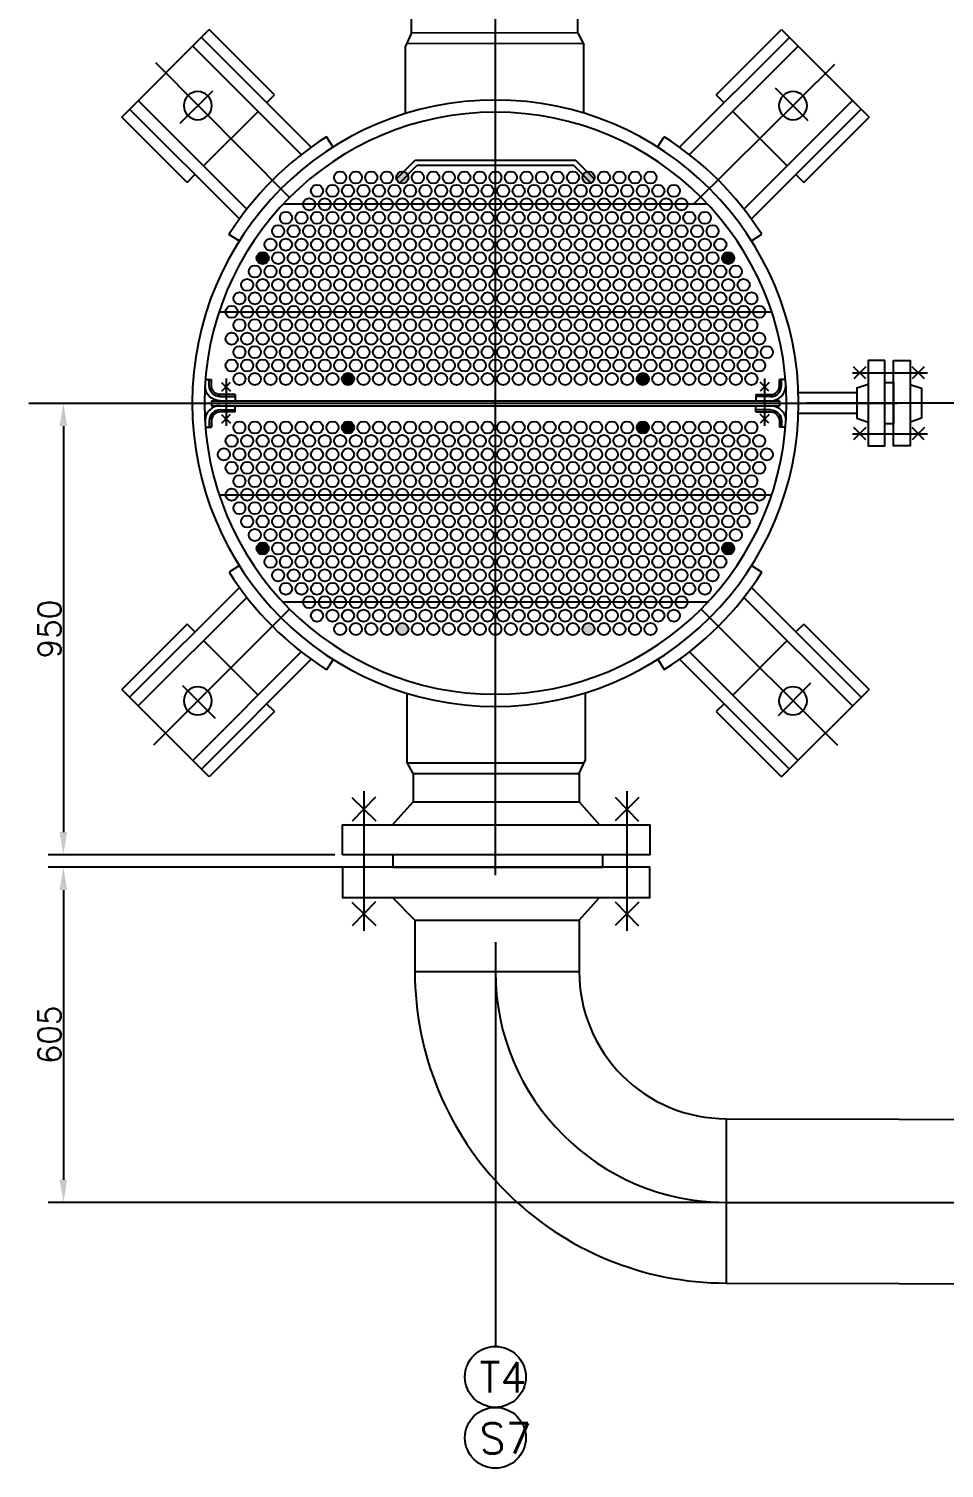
# Model space of a CAD drawing. Extents: x 49444 to 186345, y 41039 to 59803.
# Drawn here: x 64512 to 66316, y 47206 to 50044 of the extents above; entities that cross this region are included whole.
import ezdxf

# ---------------------------------------------------------------- set-up
doc = ezdxf.new("R2010")
doc.units = 0
doc.header["$LTSCALE"] = 60
doc.header["$MEASUREMENT"] = 0
doc.header["$PDMODE"] = 3
doc.header["$PDSIZE"] = 0.001
doc.layers.get('0').update_dxf_attribs({"linetype": 'CONTINUOUS'})
doc.layers.get('DEFPOINTS').update_dxf_attribs({"linetype": 'CONTINUOUS'})
doc.styles.get("Standard").update_dxf_attribs({"font": 'txt.shx', "bigfont": 'hztxt.shx'})
doc.dimstyles.new('STANDARD$0', dxfattribs={"dimtxt": 3, "dimasz": 3, "dimexe": 2, "dimexo": 1, "dimgap": 0.5, "dimtad": 1, "dimdec": 0, "dimzin": 0, "dimdsep": 46, "dimtxsty": 'Standard', "dimcen": 1, "dimclrd": 256, "dimclre": 256, "dimclrt": 256, "dimadec": 0, "dimazin": 0, "dimtfac": 1.5, "dimtdec": 3, "dimtix": 1, "dimtmove": 0, "dimatfit": 2, "dimfxl": 0, "dimtolj": 1, "dimarcsym": 0})

# ---------------------------------------------------------------- blocks, each defined once
blk = doc.blocks.new('*D592')
at = {"lineweight": -2}
for p, q in [((64526.7, 49305.7), (64609.9, 49305.7)), ((64579.9, 49260.7), (64579.9, 48460.3)), ((65115, 48415.3), (64549.9, 48415.3))]:
    blk.add_line(p, q, dxfattribs=at)
for points in [[(64572.4, 49260.7), (64587.4, 49260.7), (64579.9, 49305.7)], [(64572.4, 48460.3), (64587.4, 48460.3), (64579.9, 48415.3)]]:
    blk.add_solid(points)
at = {"layer": 'DEFPOINTS', "color": 0}
for p in [(64511.7, 49305.7), (64579.9, 48415.3), (65130, 48415.3)]:
    blk.add_point(p, dxfattribs=at)
at = {"insert": (64552.5, 48860.5), "char_height": 45, "attachment_point": 5, "rotation": 90}
blk.add_mtext('\\A1;950', dxfattribs=at)
blk = doc.blocks.new('*D593')
at = {"lineweight": -2}
for p, q in [((65157.2, 48391.1), (64549.9, 48391.1)), ((64579.9, 48346.1), (64579.9, 47775.1)), ((65871.7, 47730.1), (64549.9, 47730.1))]:
    blk.add_line(p, q, dxfattribs=at)
for points in [[(64572.4, 48346.1), (64587.4, 48346.1), (64579.9, 48391.1)], [(64572.4, 47775.1), (64587.4, 47775.1), (64579.9, 47730.1)]]:
    blk.add_solid(points)
at = {"layer": 'DEFPOINTS', "color": 0}
for p in [(65172.2, 48391.1), (64579.9, 47730.1), (65886.7, 47730.1)]:
    blk.add_point(p, dxfattribs=at)
at = {"insert": (64552.5, 48060.6), "char_height": 45, "attachment_point": 5, "rotation": 90}
blk.add_mtext('\\A1;605', dxfattribs=at)

msp = doc.modelspace()

# ---------------------------------------------------------------- hatches: boundary and pattern name
h = msp.add_hatch(color=256)
h.paths.add_polyline_path([(65248.113975, 49738.873138, 1), (65248.113975, 49762.767768, 1)])
h.paths.add_polyline_path([(65615.157618, 49738.873138, 1), (65615.157618, 49762.767768, 1)])
for points in [[(64972.828187, 49579.939475, 1), (64972.828187, 49603.834105, 1)], [(65890.440801, 49579.939475, 1), (65890.440801, 49603.834105, 1)], [(65141.058235, 49341.537378, 1), (65141.058235, 49365.432008, 1)], [(65722.210754, 49341.537378, -1), (65722.210754, 49365.432008, -1)], [(65141.058235, 49269.847076, -1), (65141.058235, 49245.952446, -1)], [(65722.210754, 49269.847076, 1), (65722.210754, 49245.952446, 1)], [(64972.828187, 49031.444979, -1), (64972.828187, 49007.550349, -1)], [(65890.440801, 49031.444979, 1), (65890.440801, 49007.550349, 1)]]:
    msp.add_hatch(color=256).paths.add_polyline_path(points)
h = msp.add_hatch(color=256)
h.paths.add_polyline_path([(65248.113975, 48872.511316, -1), (65248.113975, 48848.616686, -1)])
h.paths.add_polyline_path([(65615.157618, 48872.511316, -1), (65615.157618, 48848.616686, -1)])

# ---------------------------------------------------------------- linework, layer by layer
for p, q in [((65431.634494, 48541.664763), (65431.634494, 50733.120097)), ((65025.926636, 49711.40008), (64762.296052, 49976.443955)), ((65822.922694, 49698.601386), (66100.984003, 49973.945394)), ((64810.112583, 49857.544834), (64874.24412, 49921.676371)), ((65983.487112, 49927.214133), (66047.61865, 49863.082596)), ((65236.101867, 49747.481737), (65273.454191, 49784.70393)), ((65243.160585, 49740.398341), (65277.586108, 49774.70393)), ((65273.454191, 49784.70393), (65589.814798, 49784.70393)), ((65277.586108, 49774.70393), (65585.68288, 49774.70393)), ((65620.108403, 49740.398341), (65585.68288, 49774.70393)), ((65627.167121, 49747.481737), (65589.814798, 49784.70393)), ((65850.114955, 49697.842498), (65013.154034, 49697.842498)), ((64887.188208, 49485.930881), (65976.080781, 49485.930881)), ((64860.049576, 49352.579463), (64871.750483, 49352.579463)), ((64867.615147, 49340.064052), (64867.615147, 49352.579463)), ((64871.750483, 49340.064052), (64871.750483, 49352.579463)), ((64900.824193, 49354.419826), (64900.824193, 49261.285781)), ((65962.444796, 49354.419826), (65962.444796, 49261.285781)), ((66003.219412, 49352.579463), (65991.518506, 49352.579463)), ((65991.518506, 49340.064052), (65991.518506, 49352.579463)), ((65995.653841, 49340.064052), (65995.653841, 49352.579463)), ((64511.721352, 49305.69222), (66223.823285, 49305.692227)), ((64871.721856, 49310.471394), (64871.721856, 49300.91306)), ((64871.721856, 49310.471394), (65991.547133, 49310.471394)), ((64871.721856, 49300.91306), (65991.547133, 49300.91306)), ((65991.547133, 49310.471394), (65991.547133, 49300.91306)), ((66390.331367, 49305.692219), (66044.592067, 49305.692219)), ((64867.615147, 49271.320402), (64867.615147, 49258.804991)), ((64871.750483, 49271.320402), (64871.750483, 49258.804991)), ((65991.518506, 49271.320402), (65991.518506, 49258.804991)), ((65995.653841, 49271.320402), (65995.653841, 49258.804991)), ((64860.049576, 49258.804991), (64871.750483, 49258.804991)), ((66003.219412, 49258.804991), (65991.518506, 49258.804991)), ((64887.188208, 49125.453573), (65976.080781, 49125.453573)), ((65025.926636, 48899.984358), (64757.462604, 48631.520325)), ((65850.114955, 48913.541956), (65013.154034, 48913.541956)), ((65837.342358, 48899.984358), (66105.806391, 48631.520325)), ((65431.634494, 48375.151532), (65431.634494, 48822.48377)), ((66053.156412, 48753.839603), (65989.024874, 48689.708066)), ((64879.781882, 48684.170304), (64815.650345, 48748.301842)), ((65431.634497, 48243.11336), (65431.634497, 47446.306872)), ((65886.70692, 47730.099681), (67251.111631, 47730.099681))]:
    msp.add_line(p, q)
for points in [[(65266.4407, 50035.84367), (65266.4407, 50091.444305)], [(65594.03251, 50035.257395), (65594.03251, 50091.444305)], [(64695.0406, 49869.75206), (64867.57465, 50042.286125)], [(65068.419805, 49810.32827), (64852.0183, 50026.729775)], [(64996.24198, 49913.618795), (64867.57465, 50042.286125)], [(65266.4407, 50035.84367), (65254.4407, 50009.818955)], [(65594.03251, 50035.257395), (65266.4407, 50035.84367)], [(65594.03251, 50035.257395), (65606.03251, 50012.617775)], [(65794.849195, 49810.32827), (66011.2507, 50026.729775)], [(65867.02702, 49913.618795), (65995.69435, 50042.286125)], [(65995.69435, 50042.286125), (66168.2284, 49869.75206)], [(65049.02242, 49795.784525), (64835.047735, 50009.75921)], [(65254.4407, 49876.583165), (65254.4407, 50009.818955)], [(65604.98128, 50014.60106), (65256.778975, 50014.23044)], [(65606.03251, 49877.44343), (65606.03251, 50012.617775)], [(65814.246565, 49795.784525), (66028.22125, 50009.75921)], [(64980.68563, 49898.062445), (64996.24198, 49913.618795)], [(65867.02702, 49913.618795), (65882.58337, 49898.062445)], [(64926.99844, 49668.90692), (64710.59695, 49885.30841)], [(64941.5422, 49688.30429), (64727.5675, 49902.278975)], [(65921.7268, 49688.30429), (66135.701485, 49902.278975)], [(65936.270545, 49668.90692), (66152.67205, 49885.30841)], [(64823.707915, 49741.084745), (64695.0406, 49869.75206)], [(64856.23483, 49773.611645), (64963.715065, 49881.09188)], [(65899.553935, 49881.09188), (66007.034155, 49773.611645)], [(66039.56107, 49741.084745), (66168.2284, 49869.75206)], [(65111.50441, 49810.49993), (65098.65118, 49830.76799)], [(65751.527335, 49810.650305), (65764.371055, 49830.92441)], [(64823.707915, 49741.084745), (64839.264265, 49756.641095)], [(66024.00472, 49756.641095), (66039.56107, 49741.084745)], [(64926.676405, 49625.58506), (64906.402315, 49638.42878)], [(65936.44222, 49625.8223), (65956.710265, 49638.675545)], [(66161.90662, 49353.707594), (66137.887045, 49377.431654)], [(66161.758855, 49377.579419), (66138.034795, 49353.559844)], [(66277.36564, 49353.707594), (66253.346065, 49377.431654)], [(66277.217875, 49377.579419), (66253.493815, 49353.559844)], [(64891.966625, 49346.670539), (64909.681761, 49329.469119)], [(64892.223483, 49329.212262), (64909.424903, 49346.927397)], [(65971.302363, 49346.670539), (65953.587228, 49329.469119)], [(65971.045506, 49329.212262), (65953.844086, 49346.927397)], [(66135.662034, 49365.569627), (66283.544062, 49365.569627)], [(66199.638205, 49346.491199), (66216.68107, 49346.491199), (66216.68107, 49264.893239), (66199.638205, 49264.893239)], [(64888.949352, 49318.760092), (64918.33259, 49318.760092)], [(64918.33259, 49322.9044), (64888.955445, 49322.9044)], [(64918.33259, 49322.9044), (64918.33259, 49310.471394)], [(65944.936399, 49322.9044), (65974.313543, 49322.9044)], [(65944.936399, 49322.9044), (65944.936399, 49310.471394)], [(65974.319637, 49318.760092), (65944.936399, 49318.760092)], [(66144.472735, 49326.040589), (66029.045618, 49326.040589)], [(66166.79653, 49342.943519), (66144.48592, 49335.418064), (66144.48592, 49275.966374), (66166.79653, 49268.440934)], [(66249.522655, 49342.943519), (66271.833265, 49335.418064), (66271.833265, 49275.966374), (66249.522655, 49268.440934)], [(64888.949352, 49292.624362), (64918.33259, 49292.624362)], [(64918.33259, 49288.480053), (64888.955445, 49288.480053)], [(64918.33259, 49288.480053), (64918.33259, 49300.91306)], [(65944.936399, 49288.480053), (65944.936399, 49300.91306)], [(65974.319637, 49292.624362), (65944.936399, 49292.624362)], [(65944.936399, 49288.480053), (65974.313543, 49288.480053)], [(64891.966625, 49283.742121), (64909.681761, 49266.540701)], [(64892.223483, 49266.283844), (64909.424903, 49283.998979)], [(65971.302363, 49283.742121), (65953.587228, 49266.540701)], [(65971.045506, 49266.283844), (65953.844086, 49283.998979)], [(66144.472735, 49285.222754), (66029.041481, 49285.222754)], [(66135.662034, 49245.693722), (66283.544062, 49245.693722)], [(66161.90662, 49257.555749), (66137.887045, 49233.831689)], [(66161.758855, 49233.683939), (66138.034795, 49257.703514)], [(66277.36564, 49257.555749), (66253.346065, 49233.831689)], [(66277.217875, 49233.683939), (66253.493815, 49257.703514)], [(64926.82678, 48985.562135), (64906.55872, 48972.70889)], [(65936.59258, 48985.799375), (65956.866685, 48972.95567)], [(64926.99844, 48942.477515), (64710.59695, 48726.076025)], [(64941.5422, 48923.080145), (64727.5675, 48709.10546)], [(65921.7268, 48923.080145), (66135.701485, 48709.10546)], [(65936.270545, 48942.477515), (66152.67205, 48726.076025)], [(64823.707915, 48870.299705), (64695.0406, 48741.632375)], [(64839.264265, 48854.743355), (64823.707915, 48870.299705)], [(66039.56107, 48870.299705), (66024.00472, 48854.743355)], [(66039.56107, 48870.299705), (66168.2284, 48741.632375)], [(64963.715065, 48730.292555), (64856.23483, 48837.77279)], [(66007.034155, 48837.77279), (65899.553935, 48730.292555)], [(65049.02242, 48815.59991), (64835.047735, 48601.625225)], [(65814.246565, 48815.59991), (66028.22125, 48601.625225)], [(65068.419805, 48801.056165), (64852.0183, 48584.65466)], [(65111.741665, 48800.73413), (65098.897945, 48780.46004)], [(65751.764575, 48800.884505), (65764.61782, 48780.616445)], [(65794.849195, 48801.056165), (66011.2507, 48584.65466)], [(64867.57465, 48569.09831), (64695.0406, 48741.632375)], [(65257.236475, 48733.94102), (65257.236475, 48598.766675)], [(65608.828285, 48734.801285), (65608.828285, 48601.56548)], [(66168.2284, 48741.632375), (65995.69435, 48569.09831)], [(64996.24198, 48697.76564), (64867.57465, 48569.09831)], [(64996.24198, 48697.76564), (64980.68563, 48713.32199)], [(65882.58337, 48713.32199), (65867.02702, 48697.76564)], [(65867.02702, 48697.76564), (65995.69435, 48569.09831)], [(65269.236475, 48576.127055), (65257.236475, 48598.766675)], [(65258.287705, 48596.78339), (65606.49001, 48597.15401)], [(65596.828285, 48575.54078), (65608.828285, 48601.56548)], [(65269.236475, 48576.127055), (65596.828285, 48575.54078)], [(65269.236475, 48576.127055), (65269.236475, 48519.940145)], [(65596.828285, 48575.54078), (65596.828285, 48519.940145)], [(65148.77386, 48528.53171), (65195.71225, 48482.653565)], [(65195.18212, 48529.06184), (65149.303975, 48482.123435)], [(65172.243053, 48541.044496), (65172.243053, 48265.77385)], [(65714.49514, 48528.53171), (65667.55675, 48482.653565)], [(65668.086865, 48529.06184), (65713.96501, 48482.123435)], [(65691.025941, 48541.044496), (65691.025941, 48265.77385)], [(65172.243053, 48516.340234), (65172.243053, 48391.261776)], [(65229.03748, 48474.77297), (65269.236475, 48519.940145), (65596.828285, 48519.940145), (65637.02728, 48474.77297)], [(65691.025941, 48516.340234), (65691.025941, 48391.261776)], [(65229.38032, 48415.261175), (65229.38032, 48391.14482), (65643.36997, 48391.14482), (65643.36997, 48415.261175)], [(65229.03748, 48331.63301), (65272.828285, 48286.46585), (65596.828285, 48286.46585), (65637.02728, 48331.63301)], [(65148.77386, 48322.079165), (65195.71225, 48276.20102)], [(65195.18212, 48322.609295), (65149.303975, 48275.670905)], [(65714.49514, 48322.079165), (65667.55675, 48276.20102)], [(65668.086865, 48322.609295), (65713.96501, 48275.670905)], [(65272.828285, 48286.46585), (65272.828285, 48185.17211)], [(65596.828285, 48286.46585), (65596.828285, 48185.17211)], [(65272.828285, 48185.17211), (65596.828285, 48185.17211)], [(65886.706915, 47895.293465), (67251.111625, 47892.497705)], [(65886.706915, 47895.293465), (65886.706915, 47571.293465)], [(65886.706915, 47571.293465), (67251.111625, 47568.497705)]]:
    msp.add_lwpolyline(points)
for points in [[(64872.65731, 49892.379485, 1), (64817.23717, 49892.379485, 1)], [(66046.03183, 49892.379485, 1), (65990.61169, 49892.379485, 1)], [(65431.6345, 48707.934665, 1), (65431.6345, 49903.449785, 1)], [(65431.6345, 48731.934665, 1), (65431.6345, 49879.449785, 1)], [(64872.65731, 48719.00495, 1), (64817.23717, 48719.00495, 1)], [(66046.03183, 48719.00495, 1), (65990.61169, 48719.00495, 1)]]:
    msp.add_lwpolyline(points, format="xyb", close=True)
for points in [[(65098.65118, 49830.768005, 0.110685), (64906.402315, 49638.42878, 2.576902)], [(65956.71028, 49638.675545, 0.110685), (65764.371055, 49830.92441, 1.006105)], [(64888.937133, 49310.471394, -0.4098406324), (64859.160644, 49340.064052, -0.4142133318)], [(64888.949352, 49318.760092, -0.4146291347), (64867.615147, 49340.124617, -0.4146291347)], [(64888.955445, 49322.9044, -0.4149861579), (64871.750483, 49340.154818, -0.4149861579)], [(65974.313543, 49322.9044, 0.4149861579), (65991.518506, 49340.154818, 0.4149861579)], [(65974.319637, 49318.760092, 0.4146291347), (65995.653841, 49340.124617, 0.4146291347)], [(65974.331855, 49310.471394, 0.4098406324), (66004.108344, 49340.064052, 0.4142133318)], [(64888.937133, 49300.91306, 0.4098406324), (64859.160644, 49271.320402, 0.4142133318)], [(64888.949352, 49292.624362, 0.4146291347), (64867.615147, 49271.259837, 0.4146291347)], [(64888.955445, 49288.480053, 0.4149861579), (64871.750483, 49271.229636, 0.4149861579)], [(65974.313543, 49288.480053, -0.4149861579), (65991.518506, 49271.229636, -0.4149861579)], [(65974.319637, 49292.624362, -0.4146291347), (65995.653841, 49271.259837, -0.4146291347)], [(65974.331855, 49300.91306, -0.4098406324), (66004.108344, 49271.320402, -0.4142133318)], [(64906.55872, 48972.708905, 0.110685), (65098.897945, 48780.46004, 4.147698)], [(65764.61782, 48780.616445, 0.110685), (65956.866685, 48972.95567, 5.718494)], [(65272.828285, 48185.17211, 0.414214), (65886.706915, 47571.29348, 4.712389)], [(65596.828285, 48185.17211, 0.414214), (65886.706915, 47895.29348, 4.712389)]]:
    msp.add_lwpolyline(points, format="xyb")
for points in [[(66199.638205, 49389.690119), (66166.79653, 49389.690119), (66166.79653, 49221.694319), (66199.638205, 49221.694319)], [(66216.68107, 49389.690119), (66249.522655, 49389.690119), (66249.522655, 49221.694319), (66216.68107, 49221.694319)], [(65130.039955, 48415.261175), (65130.039955, 48474.77297), (65736.024805, 48474.77297), (65736.024805, 48415.261175)], [(65130.039955, 48391.14482), (65130.039955, 48331.63301), (65736.024805, 48331.63301), (65736.024805, 48391.14482)]]:
    msp.add_lwpolyline(points, close=True)
for centre, radius in [((65125.765159, 49750.820453), 11.947315), ((65156.351111, 49750.820453), 11.947315), ((65186.939667, 49750.820453), 11.947315), ((65217.525619, 49750.820453), 11.947315), ((65248.113975, 49750.820453), 11.947315), ((65278.699927, 49750.820453), 11.947315), ((65309.288282, 49750.820453), 11.947315), ((65339.874234, 49750.820453), 11.947315), ((65370.460186, 49750.820453), 11.947315), ((65401.048542, 49750.820453), 11.947315), ((65431.634494, 49750.820453), 11.947315), ((65462.22285, 49750.820453), 11.947315), ((65492.808802, 49750.820453), 11.947315), ((65523.397158, 49750.820453), 11.947315), ((65553.98311, 49750.820453), 11.947315), ((65584.569062, 49750.820453), 11.947315), ((65615.157618, 49750.820453), 11.947315), ((65645.74337, 49750.820453), 11.947315), ((65676.331926, 49750.820453), 11.947315), ((65706.917677, 49750.820453), 11.947315), ((65737.506233, 49750.820453), 11.947315), ((65079.886331, 49724.332777), 11.947315), ((65110.472283, 49724.332777), 11.947315), ((65141.058235, 49724.332777), 11.947315), ((65171.646591, 49724.332777), 11.947315), ((65202.232543, 49724.332777), 11.947315), ((65232.818495, 49724.332777), 11.947315), ((65263.40685, 49724.332777), 11.947315), ((65293.992803, 49724.332777), 11.947315), ((65324.581158, 49724.332777), 11.947315), ((65355.16711, 49724.332777), 11.947315), ((65385.755666, 49724.332777), 11.947315), ((65416.341418, 49724.332777), 11.947315), ((65446.92757, 49724.332777), 11.947315), ((65477.515726, 49724.332777), 11.947315), ((65508.101878, 49724.332777), 11.947315), ((65538.690234, 49724.332777), 11.947315), ((65569.276186, 49724.332777), 11.947315), ((65599.864542, 49724.332777), 11.947315), ((65630.450494, 49724.332777), 11.947315), ((65661.036446, 49724.332777), 11.947315), ((65691.624802, 49724.332777), 11.947315), ((65722.210754, 49724.332777), 11.947315), ((65752.799109, 49724.332777), 11.947315), ((65783.385061, 49724.332777), 11.947315), ((65064.590851, 49697.842498), 11.947315), ((65095.179407, 49697.842498), 11.947315), ((65125.765159, 49697.842498), 11.947315), ((65156.351111, 49697.842498), 11.947315), ((65186.939667, 49697.842498), 11.947315), ((65217.525619, 49697.842498), 11.947315), ((65248.113975, 49697.842498), 11.947315), ((65278.699927, 49697.842498), 11.947315), ((65309.288282, 49697.842498), 11.947315), ((65339.874234, 49697.842498), 11.947315), ((65370.460186, 49697.842498), 11.947315), ((65401.048542, 49697.842498), 11.947315), ((65431.634494, 49697.842498), 11.947315), ((65462.22285, 49697.842498), 11.947315), ((65492.808802, 49697.842498), 11.947315), ((65523.397158, 49697.842498), 11.947315), ((65553.98311, 49697.842498), 11.947315), ((65584.569062, 49697.842498), 11.947315), ((65615.157618, 49697.842498), 11.947315), ((65645.74337, 49697.842498), 11.947315), ((65676.331926, 49697.842498), 11.947315), ((65706.917677, 49697.842498), 11.947315), ((65737.506233, 49697.842498), 11.947315), ((65768.091985, 49697.842498), 11.947315), ((65798.678138, 49697.842498), 11.947315), ((65018.709619, 49671.352419), 11.947315), ((65049.297975, 49671.352419), 11.947315), ((65079.883927, 49671.352419), 11.947315), ((65110.472283, 49671.352419), 11.947315), ((65141.058235, 49671.352419), 11.947315), ((65171.646591, 49671.352419), 11.947315), ((65202.232543, 49671.352419), 11.947315), ((65232.818495, 49671.352419), 11.947315), ((65263.40685, 49671.352419), 11.947315), ((65293.992803, 49671.352419), 11.947315), ((65324.581158, 49671.352419), 11.947315), ((65355.16711, 49671.352419), 11.947315), ((65385.755666, 49671.352419), 11.947315), ((65416.341418, 49671.352419), 11.947315), ((65446.92757, 49671.352419), 11.947315), ((65477.515726, 49671.352419), 11.947315), ((65508.101878, 49671.352419), 11.947315), ((65538.690234, 49671.352419), 11.947315), ((65569.276186, 49671.352419), 11.947315), ((65599.864542, 49671.352419), 11.947315), ((65630.450494, 49671.352419), 11.947315), ((65661.036446, 49671.352419), 11.947315), ((65691.624802, 49671.352419), 11.947315), ((65722.210754, 49671.352419), 11.947315), ((65752.799109, 49671.352419), 11.947315), ((65783.385061, 49671.352419), 11.947315), ((65813.973417, 49671.352419), 11.947315), ((65844.561773, 49671.352419), 11.947315), ((64988.121264, 49618.374465), 11.947315), ((65003.41414, 49644.864744), 11.947315), ((65018.709619, 49618.374465), 11.947315), ((65034.002495, 49644.864744), 11.947315), ((65049.297975, 49618.374465), 11.947315), ((65064.590851, 49644.864744), 11.947315), ((65079.883927, 49618.374465), 11.947315), ((65095.179407, 49644.864744), 11.947315), ((65110.472283, 49618.374465), 11.947315), ((65125.765159, 49644.864744), 11.947315), ((65141.058235, 49618.374465), 11.947315), ((65156.351111, 49644.864744), 11.947315), ((65171.646591, 49618.374465), 11.947315), ((65186.939667, 49644.864744), 11.947315), ((65202.232543, 49618.374465), 11.947315), ((65217.525619, 49644.864744), 11.947315), ((65232.818495, 49618.374465), 11.947315), ((65248.113975, 49644.864744), 11.947315), ((65263.40685, 49618.374465), 11.947315), ((65278.699927, 49644.864744), 11.947315), ((65293.992803, 49618.374465), 11.947315), ((65309.288282, 49644.864744), 11.947315), ((65324.581158, 49618.374465), 11.947315), ((65339.874234, 49644.864744), 11.947315), ((65355.16711, 49618.374465), 11.947315), ((65370.460186, 49644.864744), 11.947315), ((65385.755666, 49618.374465), 11.947315), ((65401.048542, 49644.864744), 11.947315), ((65416.341418, 49618.374465), 11.947315), ((65431.634494, 49644.864744), 11.947315), ((65446.92757, 49618.374465), 11.947315), ((65462.22285, 49644.864744), 11.947315), ((65477.515726, 49618.374465), 11.947315), ((65492.808802, 49644.864744), 11.947315), ((65508.101878, 49618.374465), 11.947315), ((65523.397158, 49644.864744), 11.947315), ((65538.690234, 49618.374465), 11.947315), ((65553.98311, 49644.864744), 11.947315), ((65569.276186, 49618.374465), 11.947315), ((65584.569062, 49644.864744), 11.947315), ((65599.864542, 49618.374465), 11.947315), ((65615.157618, 49644.864744), 11.947315), ((65630.450494, 49618.374465), 11.947315), ((65645.74337, 49644.864744), 11.947315), ((65661.036446, 49618.374465), 11.947315), ((65676.331926, 49644.864744), 11.947315), ((65691.624802, 49618.374465), 11.947315), ((65706.917677, 49644.864744), 11.947315), ((65722.210754, 49618.374465), 11.947315), ((65737.506233, 49644.864744), 11.947315), ((65752.799109, 49618.374465), 11.947315), ((65768.091985, 49644.864744), 11.947315), ((65783.385061, 49618.374465), 11.947315), ((65798.678138, 49644.864744), 11.947315), ((65813.973417, 49618.374465), 11.947315), ((65829.266493, 49644.864744), 11.947315), ((65844.559369, 49618.374465), 11.947315), ((65859.852245, 49644.864744), 11.947315), ((65875.145321, 49618.374465), 11.947315), ((64972.828187, 49591.88679), 11.947315), ((65003.416743, 49591.88679), 11.947315), ((65034.002495, 49591.88679), 11.947315), ((65064.590851, 49591.88679), 11.947315), ((65095.179407, 49591.88679), 11.947315), ((65125.765159, 49591.88679), 11.947315), ((65156.351111, 49591.88679), 11.947315), ((65186.939667, 49591.88679), 11.947315), ((65217.525619, 49591.88679), 11.947315), ((65248.113975, 49591.88679), 11.947315), ((65278.699927, 49591.88679), 11.947315), ((65309.288282, 49591.88679), 11.947315), ((65339.874234, 49591.88679), 11.947315), ((65370.460186, 49591.88679), 11.947315), ((65401.048542, 49591.88679), 11.947315), ((65431.634494, 49591.88679), 11.947315), ((65462.22285, 49591.88679), 11.947315), ((65492.808802, 49591.88679), 11.947315), ((65523.397158, 49591.88679), 11.947315), ((65553.98311, 49591.88679), 11.947315), ((65584.569062, 49591.88679), 11.947315), ((65615.157618, 49591.88679), 11.947315), ((65645.74337, 49591.88679), 11.947315), ((65676.331926, 49591.88679), 11.947315), ((65706.917677, 49591.88679), 11.947315), ((65737.506233, 49591.88679), 11.947315), ((65768.091985, 49591.88679), 11.947315), ((65798.678138, 49591.88679), 11.947315), ((65829.266493, 49591.88679), 11.947315), ((65859.852245, 49591.88679), 11.947315), ((65890.440801, 49591.88679), 11.947315), ((64957.535312, 49565.396511), 11.947315), ((64988.123667, 49565.396511), 11.947315), ((65018.709619, 49565.396511), 11.947315), ((65049.297975, 49565.396511), 11.947315), ((65079.883927, 49565.396511), 11.947315), ((65110.472283, 49565.396511), 11.947315), ((65141.058235, 49565.396511), 11.947315), ((65171.646591, 49565.396511), 11.947315), ((65202.232543, 49565.396511), 11.947315), ((65232.818495, 49565.396511), 11.947315), ((65263.40685, 49565.396511), 11.947315), ((65293.992803, 49565.396511), 11.947315), ((65324.581158, 49565.396511), 11.947315), ((65355.16711, 49565.396511), 11.947315), ((65385.755666, 49565.396511), 11.947315), ((65416.341418, 49565.396511), 11.947315), ((65446.92757, 49565.396511), 11.947315), ((65477.515726, 49565.396511), 11.947315), ((65508.101878, 49565.396511), 11.947315), ((65538.690234, 49565.396511), 11.947315), ((65569.276186, 49565.396511), 11.947315), ((65599.864542, 49565.396511), 11.947315), ((65630.450494, 49565.396511), 11.947315), ((65661.036446, 49565.396511), 11.947315), ((65691.624802, 49565.396511), 11.947315), ((65722.210754, 49565.396511), 11.947315), ((65752.799109, 49565.396511), 11.947315), ((65783.385061, 49565.396511), 11.947315), ((65813.973417, 49565.396511), 11.947315), ((65844.559369, 49565.396511), 11.947315), ((65875.145321, 49565.396511), 11.947315), ((65905.733677, 49565.396511), 11.947315), ((64942.242436, 49538.908835), 11.947315), ((64972.828187, 49538.908835), 11.947315), ((65003.416743, 49538.908835), 11.947315), ((65034.002495, 49538.908835), 11.947315), ((65064.590851, 49538.908835), 11.947315), ((65095.179407, 49538.908835), 11.947315), ((65125.765159, 49538.908835), 11.947315), ((65156.351111, 49538.908835), 11.947315), ((65186.939667, 49538.908835), 11.947315), ((65217.525619, 49538.908835), 11.947315), ((65248.113975, 49538.908835), 11.947315), ((65278.699927, 49538.908835), 11.947315), ((65309.288282, 49538.908835), 11.947315), ((65339.874234, 49538.908835), 11.947315), ((65370.460186, 49538.908835), 11.947315), ((65401.048542, 49538.908835), 11.947315), ((65431.634494, 49538.908835), 11.947315), ((65462.22285, 49538.908835), 11.947315), ((65492.808802, 49538.908835), 11.947315), ((65523.397158, 49538.908835), 11.947315), ((65553.98311, 49538.908835), 11.947315), ((65584.569062, 49538.908835), 11.947315), ((65615.157618, 49538.908835), 11.947315), ((65645.74337, 49538.908835), 11.947315), ((65676.331926, 49538.908835), 11.947315), ((65706.917677, 49538.908835), 11.947315), ((65737.506233, 49538.908835), 11.947315), ((65768.091985, 49538.908835), 11.947315), ((65798.678138, 49538.908835), 11.947315), ((65829.266493, 49538.908835), 11.947315), ((65859.852245, 49538.908835), 11.947315), ((65890.440801, 49538.908835), 11.947315), ((65921.026553, 49538.908835), 11.947315), ((64926.946956, 49512.418556), 11.947315), ((64957.535312, 49512.418556), 11.947315), ((64988.123667, 49512.418556), 11.947315), ((65018.709619, 49512.418556), 11.947315), ((65049.297975, 49512.418556), 11.947315), ((65079.883927, 49512.418556), 11.947315), ((65110.472283, 49512.418556), 11.947315), ((65141.058235, 49512.418556), 11.947315), ((65171.646591, 49512.418556), 11.947315), ((65202.232543, 49512.418556), 11.947315), ((65232.818495, 49512.418556), 11.947315), ((65263.40685, 49512.418556), 11.947315), ((65293.992803, 49512.418556), 11.947315), ((65324.581158, 49512.418556), 11.947315), ((65355.16711, 49512.418556), 11.947315), ((65385.755666, 49512.418556), 11.947315), ((65416.341418, 49512.418556), 11.947315), ((65446.92757, 49512.418556), 11.947315), ((65477.515726, 49512.418556), 11.947315), ((65508.101878, 49512.418556), 11.947315), ((65538.690234, 49512.418556), 11.947315), ((65569.276186, 49512.418556), 11.947315), ((65599.864542, 49512.418556), 11.947315), ((65630.450494, 49512.418556), 11.947315), ((65661.036446, 49512.418556), 11.947315), ((65691.624802, 49512.418556), 11.947315), ((65722.210754, 49512.418556), 11.947315), ((65752.799109, 49512.418556), 11.947315), ((65783.385061, 49512.418556), 11.947315), ((65813.973417, 49512.418556), 11.947315), ((65844.559369, 49512.418556), 11.947315), ((65875.145321, 49512.418556), 11.947315), ((65905.733677, 49512.418556), 11.947315), ((65936.319629, 49512.418556), 11.947315), ((64911.656684, 49485.930881), 11.947315), ((64942.242436, 49485.930881), 11.947315), ((64972.828187, 49485.930881), 11.947315), ((65003.416743, 49485.930881), 11.947315), ((65034.002495, 49485.930881), 11.947315), ((65064.590851, 49485.930881), 11.947315), ((65095.179407, 49485.930881), 11.947315), ((65125.765159, 49485.930881), 11.947315), ((65156.351111, 49485.930881), 11.947315), ((65186.939667, 49485.930881), 11.947315), ((65217.525619, 49485.930881), 11.947315), ((65248.113975, 49485.930881), 11.947315), ((65278.699927, 49485.930881), 11.947315), ((65309.288282, 49485.930881), 11.947315), ((65339.874234, 49485.930881), 11.947315), ((65370.460186, 49485.930881), 11.947315), ((65401.048542, 49485.930881), 11.947315), ((65431.634494, 49485.930881), 11.947315), ((65462.22285, 49485.930881), 11.947315), ((65492.808802, 49485.930881), 11.947315), ((65523.397158, 49485.930881), 11.947315), ((65553.98311, 49485.930881), 11.947315), ((65584.569062, 49485.930881), 11.947315), ((65615.157618, 49485.930881), 11.947315), ((65645.74337, 49485.930881), 11.947315), ((65676.331926, 49485.930881), 11.947315), ((65706.917677, 49485.930881), 11.947315), ((65737.506233, 49485.930881), 11.947315), ((65768.091985, 49485.930881), 11.947315), ((65798.678138, 49485.930881), 11.947315), ((65829.266493, 49485.930881), 11.947315), ((65859.852245, 49485.930881), 11.947315), ((65890.440801, 49485.930881), 11.947315), ((65921.026553, 49485.930881), 11.947315), ((65951.612705, 49485.930881), 11.947315), ((64926.949359, 49459.440802), 11.947315), ((64957.535312, 49459.440802), 11.947315), ((64988.123667, 49459.440802), 11.947315), ((65018.709619, 49459.440802), 11.947315), ((65049.297975, 49459.440802), 11.947315), ((65079.883927, 49459.440802), 11.947315), ((65110.472283, 49459.440802), 11.947315), ((65141.058235, 49459.440802), 11.947315), ((65171.646591, 49459.440802), 11.947315), ((65202.232543, 49459.440802), 11.947315), ((65232.818495, 49459.440802), 11.947315), ((65263.40685, 49459.440802), 11.947315), ((65293.992803, 49459.440802), 11.947315), ((65324.581158, 49459.440802), 11.947315), ((65355.16711, 49459.440802), 11.947315), ((65385.755666, 49459.440802), 11.947315), ((65416.341418, 49459.440802), 11.947315), ((65446.92757, 49459.440802), 11.947315), ((65477.515726, 49459.440802), 11.947315), ((65508.101878, 49459.440802), 11.947315), ((65538.690234, 49459.440802), 11.947315), ((65569.276186, 49459.440802), 11.947315), ((65599.864542, 49459.440802), 11.947315), ((65630.450494, 49459.440802), 11.947315), ((65661.036446, 49459.440802), 11.947315), ((65691.624802, 49459.440802), 11.947315), ((65722.210754, 49459.440802), 11.947315), ((65752.799109, 49459.440802), 11.947315), ((65783.385061, 49459.440802), 11.947315), ((65813.973417, 49459.440802), 11.947315), ((65844.559369, 49459.440802), 11.947315), ((65875.145321, 49459.440802), 11.947315), ((65905.733677, 49459.440802), 11.947315), ((65936.319629, 49459.440802), 11.947315), ((64911.656283, 49432.950523), 11.947315), ((64942.242436, 49432.950523), 11.947315), ((64972.828187, 49432.950523), 11.947315), ((65003.416743, 49432.950523), 11.947315), ((65034.002495, 49432.950523), 11.947315), ((65064.590851, 49432.950523), 11.947315), ((65095.179407, 49432.950523), 11.947315), ((65125.765159, 49432.950523), 11.947315), ((65156.351111, 49432.950523), 11.947315), ((65186.939667, 49432.950523), 11.947315), ((65217.525619, 49432.950523), 11.947315), ((65248.113975, 49432.950523), 11.947315), ((65278.699927, 49432.950523), 11.947315), ((65309.288282, 49432.950523), 11.947315), ((65339.874234, 49432.950523), 11.947315), ((65370.460186, 49432.950523), 11.947315), ((65401.048542, 49432.950523), 11.947315), ((65431.634494, 49432.950523), 11.947315), ((65462.22285, 49432.950523), 11.947315), ((65492.808802, 49432.950523), 11.947315), ((65523.397158, 49432.950523), 11.947315), ((65553.98311, 49432.950523), 11.947315), ((65584.569062, 49432.950523), 11.947315), ((65615.157618, 49432.950523), 11.947315), ((65645.74337, 49432.950523), 11.947315), ((65676.331926, 49432.950523), 11.947315), ((65706.917677, 49432.950523), 11.947315), ((65737.506233, 49432.950523), 11.947315), ((65768.091985, 49432.950523), 11.947315), ((65798.678138, 49432.950523), 11.947315), ((65829.266493, 49432.950523), 11.947315), ((65859.852245, 49432.950523), 11.947315), ((65890.440801, 49432.950523), 11.947315), ((65921.026553, 49432.950523), 11.947315), ((65951.612705, 49432.950523), 11.947315), ((64926.949359, 49406.462848), 11.947315), ((64957.535312, 49406.462848), 11.947315), ((64988.123667, 49406.462848), 11.947315), ((65018.709619, 49406.462848), 11.947315), ((65049.297975, 49406.462848), 11.947315), ((65079.883927, 49406.462848), 11.947315), ((65110.472283, 49406.462848), 11.947315), ((65141.058235, 49406.462848), 11.947315), ((65171.646591, 49406.462848), 11.947315), ((65202.232543, 49406.462848), 11.947315), ((65232.818495, 49406.462848), 11.947315), ((65263.40685, 49406.462848), 11.947315), ((65293.992803, 49406.462848), 11.947315), ((65324.581158, 49406.462848), 11.947315), ((65355.16711, 49406.462848), 11.947315), ((65385.755666, 49406.462848), 11.947315), ((65416.341418, 49406.462848), 11.947315), ((65446.92757, 49406.462848), 11.947315), ((65477.515726, 49406.462848), 11.947315), ((65508.101878, 49406.462848), 11.947315), ((65538.690234, 49406.462848), 11.947315), ((65569.276186, 49406.462848), 11.947315), ((65599.864542, 49406.462848), 11.947315), ((65630.450494, 49406.462848), 11.947315), ((65661.036446, 49406.462848), 11.947315), ((65691.624802, 49406.462848), 11.947315), ((65722.210754, 49406.462848), 11.947315), ((65752.799109, 49406.462848), 11.947315), ((65783.385061, 49406.462848), 11.947315), ((65813.973417, 49406.462848), 11.947315), ((65844.559369, 49406.462848), 11.947315), ((65875.145321, 49406.462848), 11.947315), ((65905.733677, 49406.462848), 11.947315), ((65936.319629, 49406.462848), 11.947315), ((65966.907985, 49406.462848), 11.947315), ((64911.656283, 49379.972569), 11.947315), ((64942.242436, 49379.972569), 11.947315), ((64972.828187, 49379.972569), 11.947315), ((65003.416743, 49379.972569), 11.947315), ((65034.002495, 49379.972569), 11.947315), ((65064.590851, 49379.972569), 11.947315), ((65095.179407, 49379.972569), 11.947315), ((65125.765159, 49379.972569), 11.947315), ((65156.351111, 49379.972569), 11.947315), ((65186.939667, 49379.972569), 11.947315), ((65217.525619, 49379.972569), 11.947315), ((65248.113975, 49379.972569), 11.947315), ((65278.699927, 49379.972569), 11.947315), ((65309.288282, 49379.972569), 11.947315), ((65339.874234, 49379.972569), 11.947315), ((65370.460186, 49379.972569), 11.947315), ((65401.048542, 49379.972569), 11.947315), ((65431.634494, 49379.972569), 11.947315), ((65462.22285, 49379.972569), 11.947315), ((65492.808802, 49379.972569), 11.947315), ((65523.397158, 49379.972569), 11.947315), ((65553.98311, 49379.972569), 11.947315), ((65584.569062, 49379.972569), 11.947315), ((65615.157618, 49379.972569), 11.947315), ((65645.74337, 49379.972569), 11.947315), ((65676.331926, 49379.972569), 11.947315), ((65706.917677, 49379.972569), 11.947315), ((65737.506233, 49379.972569), 11.947315), ((65768.091985, 49379.972569), 11.947315), ((65798.678138, 49379.972569), 11.947315), ((65829.266493, 49379.972569), 11.947315), ((65859.852245, 49379.972569), 11.947315), ((65890.440801, 49379.972569), 11.947315), ((65921.026553, 49379.972569), 11.947315), ((65951.612705, 49379.972569), 11.947315), ((64926.949359, 49353.484693), 11.947315), ((64957.535312, 49353.484693), 11.947315), ((64988.123667, 49353.484693), 11.947315), ((65018.709619, 49353.484693), 11.947315), ((65049.297975, 49353.484693), 11.947315), ((65079.883927, 49353.484693), 11.947315), ((65110.472283, 49353.484693), 11.947315), ((65141.058235, 49353.484693), 11.947315), ((65171.646591, 49353.484693), 11.947315), ((65202.232543, 49353.484693), 11.947315), ((65232.818495, 49353.484693), 11.947315), ((65263.40685, 49353.484693), 11.947315), ((65293.992803, 49353.484693), 11.947315), ((65324.581158, 49353.484693), 11.947315), ((65355.16711, 49353.484693), 11.947315), ((65385.755666, 49353.484693), 11.947315), ((65416.341418, 49353.484693), 11.947315), ((65446.92757, 49353.484693), 11.947315), ((65477.515726, 49353.484693), 11.947315), ((65508.101878, 49353.484693), 11.947315), ((65538.690234, 49353.484693), 11.947315), ((65569.276186, 49353.484693), 11.947315), ((65599.864542, 49353.484693), 11.947315), ((65630.450494, 49353.484693), 11.947315), ((65661.036446, 49353.484693), 11.947315), ((65691.624802, 49353.484693), 11.947315), ((65722.210754, 49353.484693), 11.947315), ((65752.799109, 49353.484693), 11.947315), ((65783.385061, 49353.484693), 11.947315), ((65813.973417, 49353.484693), 11.947315), ((65844.559369, 49353.484693), 11.947315), ((65875.145321, 49353.484693), 11.947315), ((65905.733677, 49353.484693), 11.947315), ((65936.319629, 49353.484693), 11.947315), ((64926.949359, 49257.899761), 11.947315), ((64957.535312, 49257.899761), 11.947315), ((64988.123667, 49257.899761), 11.947315), ((65018.709619, 49257.899761), 11.947315), ((65049.297975, 49257.899761), 11.947315), ((65079.883927, 49257.899761), 11.947315), ((65110.472283, 49257.899761), 11.947315), ((65141.058235, 49257.899761), 11.947315), ((65171.646591, 49257.899761), 11.947315), ((65202.232543, 49257.899761), 11.947315), ((65232.818495, 49257.899761), 11.947315), ((65263.40685, 49257.899761), 11.947315), ((65293.992803, 49257.899761), 11.947315), ((65324.581158, 49257.899761), 11.947315), ((65355.16711, 49257.899761), 11.947315), ((65385.755666, 49257.899761), 11.947315), ((65416.341418, 49257.899761), 11.947315), ((65446.92757, 49257.899761), 11.947315), ((65477.515726, 49257.899761), 11.947315), ((65508.101878, 49257.899761), 11.947315), ((65538.690234, 49257.899761), 11.947315), ((65569.276186, 49257.899761), 11.947315), ((65599.864542, 49257.899761), 11.947315), ((65630.450494, 49257.899761), 11.947315), ((65661.036446, 49257.899761), 11.947315), ((65691.624802, 49257.899761), 11.947315), ((65722.210754, 49257.899761), 11.947315), ((65752.799109, 49257.899761), 11.947315), ((65783.385061, 49257.899761), 11.947315), ((65813.973417, 49257.899761), 11.947315), ((65844.559369, 49257.899761), 11.947315), ((65875.145321, 49257.899761), 11.947315), ((65905.733677, 49257.899761), 11.947315), ((65936.319629, 49257.899761), 11.947315), ((64911.656283, 49231.411885), 11.947315), ((64942.242436, 49231.411885), 11.947315), ((64972.828187, 49231.411885), 11.947315), ((65003.416743, 49231.411885), 11.947315), ((65034.002495, 49231.411885), 11.947315), ((65064.590851, 49231.411885), 11.947315), ((65095.179407, 49231.411885), 11.947315), ((65125.765159, 49231.411885), 11.947315), ((65156.351111, 49231.411885), 11.947315), ((65186.939667, 49231.411885), 11.947315), ((65217.525619, 49231.411885), 11.947315), ((65248.113975, 49231.411885), 11.947315), ((65278.699927, 49231.411885), 11.947315), ((65309.288282, 49231.411885), 11.947315), ((65339.874234, 49231.411885), 11.947315), ((65370.460186, 49231.411885), 11.947315), ((65401.048542, 49231.411885), 11.947315), ((65431.634494, 49231.411885), 11.947315), ((65462.22285, 49231.411885), 11.947315), ((65492.808802, 49231.411885), 11.947315), ((65523.397158, 49231.411885), 11.947315), ((65553.98311, 49231.411885), 11.947315), ((65584.569062, 49231.411885), 11.947315), ((65615.157618, 49231.411885), 11.947315), ((65645.74337, 49231.411885), 11.947315), ((65676.331926, 49231.411885), 11.947315), ((65706.917677, 49231.411885), 11.947315), ((65737.506233, 49231.411885), 11.947315), ((65768.091985, 49231.411885), 11.947315), ((65798.678138, 49231.411885), 11.947315), ((65829.266493, 49231.411885), 11.947315), ((65859.852245, 49231.411885), 11.947315), ((65890.440801, 49231.411885), 11.947315), ((65921.026553, 49231.411885), 11.947315), ((65951.612705, 49231.411885), 11.947315), ((64896.361004, 49204.921606), 11.947315), ((64926.949359, 49204.921606), 11.947315), ((64957.535312, 49204.921606), 11.947315), ((64988.123667, 49204.921606), 11.947315), ((65018.709619, 49204.921606), 11.947315), ((65049.297975, 49204.921606), 11.947315), ((65079.883927, 49204.921606), 11.947315), ((65110.472283, 49204.921606), 11.947315), ((65141.058235, 49204.921606), 11.947315), ((65171.646591, 49204.921606), 11.947315), ((65202.232543, 49204.921606), 11.947315), ((65232.818495, 49204.921606), 11.947315), ((65263.40685, 49204.921606), 11.947315), ((65293.992803, 49204.921606), 11.947315), ((65324.581158, 49204.921606), 11.947315), ((65355.16711, 49204.921606), 11.947315), ((65385.755666, 49204.921606), 11.947315), ((65416.341418, 49204.921606), 11.947315), ((65446.92757, 49204.921606), 11.947315), ((65477.515726, 49204.921606), 11.947315), ((65508.101878, 49204.921606), 11.947315), ((65538.690234, 49204.921606), 11.947315), ((65569.276186, 49204.921606), 11.947315), ((65599.864542, 49204.921606), 11.947315), ((65630.450494, 49204.921606), 11.947315), ((65661.036446, 49204.921606), 11.947315), ((65691.624802, 49204.921606), 11.947315), ((65722.210754, 49204.921606), 11.947315), ((65752.799109, 49204.921606), 11.947315), ((65783.385061, 49204.921606), 11.947315), ((65813.973417, 49204.921606), 11.947315), ((65844.559369, 49204.921606), 11.947315), ((65875.145321, 49204.921606), 11.947315), ((65905.733677, 49204.921606), 11.947315), ((65936.319629, 49204.921606), 11.947315), ((65966.907985, 49204.921606), 11.947315), ((64911.656283, 49178.433931), 11.947315), ((64942.242436, 49178.433931), 11.947315), ((64972.828187, 49178.433931), 11.947315), ((65003.416743, 49178.433931), 11.947315), ((65034.002495, 49178.433931), 11.947315), ((65064.590851, 49178.433931), 11.947315), ((65095.179407, 49178.433931), 11.947315), ((65125.765159, 49178.433931), 11.947315), ((65156.351111, 49178.433931), 11.947315), ((65186.939667, 49178.433931), 11.947315), ((65217.525619, 49178.433931), 11.947315), ((65248.113975, 49178.433931), 11.947315), ((65278.699927, 49178.433931), 11.947315), ((65309.288282, 49178.433931), 11.947315), ((65339.874234, 49178.433931), 11.947315), ((65370.460186, 49178.433931), 11.947315), ((65401.048542, 49178.433931), 11.947315), ((65431.634494, 49178.433931), 11.947315), ((65462.22285, 49178.433931), 11.947315), ((65492.808802, 49178.433931), 11.947315), ((65523.397158, 49178.433931), 11.947315), ((65553.98311, 49178.433931), 11.947315), ((65584.569062, 49178.433931), 11.947315), ((65615.157618, 49178.433931), 11.947315), ((65645.74337, 49178.433931), 11.947315), ((65676.331926, 49178.433931), 11.947315), ((65706.917677, 49178.433931), 11.947315), ((65737.506233, 49178.433931), 11.947315), ((65768.091985, 49178.433931), 11.947315), ((65798.678138, 49178.433931), 11.947315), ((65829.266493, 49178.433931), 11.947315), ((65859.852245, 49178.433931), 11.947315), ((65890.440801, 49178.433931), 11.947315), ((65921.026553, 49178.433931), 11.947315), ((65951.612705, 49178.433931), 11.947315), ((64926.949359, 49151.943852), 11.947315), ((64957.535312, 49151.943852), 11.947315), ((64988.123667, 49151.943852), 11.947315), ((65018.709619, 49151.943852), 11.947315), ((65049.297975, 49151.943852), 11.947315), ((65079.883927, 49151.943852), 11.947315), ((65110.472283, 49151.943852), 11.947315), ((65141.058235, 49151.943852), 11.947315), ((65171.646591, 49151.943852), 11.947315), ((65202.232543, 49151.943852), 11.947315), ((65232.818495, 49151.943852), 11.947315), ((65263.40685, 49151.943852), 11.947315), ((65293.992803, 49151.943852), 11.947315), ((65324.581158, 49151.943852), 11.947315), ((65355.16711, 49151.943852), 11.947315), ((65385.755666, 49151.943852), 11.947315), ((65416.341418, 49151.943852), 11.947315), ((65446.92757, 49151.943852), 11.947315), ((65477.515726, 49151.943852), 11.947315), ((65508.101878, 49151.943852), 11.947315), ((65538.690234, 49151.943852), 11.947315), ((65569.276186, 49151.943852), 11.947315), ((65599.864542, 49151.943852), 11.947315), ((65630.450494, 49151.943852), 11.947315), ((65661.036446, 49151.943852), 11.947315), ((65691.624802, 49151.943852), 11.947315), ((65722.210754, 49151.943852), 11.947315), ((65752.799109, 49151.943852), 11.947315), ((65783.385061, 49151.943852), 11.947315), ((65813.973417, 49151.943852), 11.947315), ((65844.559369, 49151.943852), 11.947315), ((65875.145321, 49151.943852), 11.947315), ((65905.733677, 49151.943852), 11.947315), ((65936.319629, 49151.943852), 11.947315), ((64911.656283, 49125.453573), 11.947315), ((64942.242436, 49125.453573), 11.947315), ((64972.828187, 49125.453573), 11.947315), ((65003.416743, 49125.453573), 11.947315), ((65034.002495, 49125.453573), 11.947315), ((65064.590851, 49125.453573), 11.947315), ((65095.179407, 49125.453573), 11.947315), ((65125.765159, 49125.453573), 11.947315), ((65156.351111, 49125.453573), 11.947315), ((65186.939667, 49125.453573), 11.947315), ((65217.525619, 49125.453573), 11.947315), ((65248.113975, 49125.453573), 11.947315), ((65278.699927, 49125.453573), 11.947315), ((65309.288282, 49125.453573), 11.947315), ((65339.874234, 49125.453573), 11.947315), ((65370.460186, 49125.453573), 11.947315), ((65401.048542, 49125.453573), 11.947315), ((65431.634494, 49125.453573), 11.947315), ((65462.22285, 49125.453573), 11.947315), ((65492.808802, 49125.453573), 11.947315), ((65523.397158, 49125.453573), 11.947315), ((65553.98311, 49125.453573), 11.947315), ((65584.569062, 49125.453573), 11.947315), ((65615.157618, 49125.453573), 11.947315), ((65645.74337, 49125.453573), 11.947315), ((65676.331926, 49125.453573), 11.947315), ((65706.917677, 49125.453573), 11.947315), ((65737.506233, 49125.453573), 11.947315), ((65768.091985, 49125.453573), 11.947315), ((65798.678138, 49125.453573), 11.947315), ((65829.266493, 49125.453573), 11.947315), ((65859.852245, 49125.453573), 11.947315), ((65890.440801, 49125.453573), 11.947315), ((65921.026553, 49125.453573), 11.947315), ((65951.612705, 49125.453573), 11.947315), ((64926.949359, 49098.965898), 11.947315), ((64957.535312, 49098.965898), 11.947315), ((64988.123667, 49098.965898), 11.947315), ((65018.709619, 49098.965898), 11.947315), ((65049.297975, 49098.965898), 11.947315), ((65079.883927, 49098.965898), 11.947315), ((65110.472283, 49098.965898), 11.947315), ((65141.058235, 49098.965898), 11.947315), ((65171.646591, 49098.965898), 11.947315), ((65202.232543, 49098.965898), 11.947315), ((65232.818495, 49098.965898), 11.947315), ((65263.40685, 49098.965898), 11.947315), ((65293.992803, 49098.965898), 11.947315), ((65324.581158, 49098.965898), 11.947315), ((65355.16711, 49098.965898), 11.947315), ((65385.755666, 49098.965898), 11.947315), ((65416.341418, 49098.965898), 11.947315), ((65446.92757, 49098.965898), 11.947315), ((65477.515726, 49098.965898), 11.947315), ((65508.101878, 49098.965898), 11.947315), ((65538.690234, 49098.965898), 11.947315), ((65569.276186, 49098.965898), 11.947315), ((65599.864542, 49098.965898), 11.947315), ((65630.450494, 49098.965898), 11.947315), ((65661.036446, 49098.965898), 11.947315), ((65691.624802, 49098.965898), 11.947315), ((65722.210754, 49098.965898), 11.947315), ((65752.799109, 49098.965898), 11.947315), ((65783.385061, 49098.965898), 11.947315), ((65813.973417, 49098.965898), 11.947315), ((65844.559369, 49098.965898), 11.947315), ((65875.145321, 49098.965898), 11.947315), ((65905.733677, 49098.965898), 11.947315), ((65936.319629, 49098.965898), 11.947315), ((64942.242436, 49072.475618), 11.947315), ((64972.828187, 49072.475618), 11.947315), ((65003.416743, 49072.475618), 11.947315), ((65034.002495, 49072.475618), 11.947315), ((65064.590851, 49072.475618), 11.947315), ((65095.179407, 49072.475618), 11.947315), ((65125.765159, 49072.475618), 11.947315), ((65156.351111, 49072.475618), 11.947315), ((65186.939667, 49072.475618), 11.947315), ((65217.525619, 49072.475618), 11.947315), ((65248.113975, 49072.475618), 11.947315), ((65278.699927, 49072.475618), 11.947315), ((65309.288282, 49072.475618), 11.947315), ((65339.874234, 49072.475618), 11.947315), ((65370.460186, 49072.475618), 11.947315), ((65401.048542, 49072.475618), 11.947315), ((65431.634494, 49072.475618), 11.947315), ((65462.22285, 49072.475618), 11.947315), ((65492.808802, 49072.475618), 11.947315), ((65523.397158, 49072.475618), 11.947315), ((65553.98311, 49072.475618), 11.947315), ((65584.569062, 49072.475618), 11.947315), ((65615.157618, 49072.475618), 11.947315), ((65645.74337, 49072.475618), 11.947315), ((65676.331926, 49072.475618), 11.947315), ((65706.917677, 49072.475618), 11.947315), ((65737.506233, 49072.475618), 11.947315), ((65768.091985, 49072.475618), 11.947315), ((65798.678138, 49072.475618), 11.947315), ((65829.266493, 49072.475618), 11.947315), ((65859.852245, 49072.475618), 11.947315), ((65890.440801, 49072.475618), 11.947315), ((65921.026553, 49072.475618), 11.947315), ((64957.535312, 49045.987943), 11.947315), ((64988.123667, 49045.987943), 11.947315), ((65018.709619, 49045.987943), 11.947315), ((65049.297975, 49045.987943), 11.947315), ((65079.883927, 49045.987943), 11.947315), ((65110.472283, 49045.987943), 11.947315), ((65141.058235, 49045.987943), 11.947315), ((65171.646591, 49045.987943), 11.947315), ((65202.232543, 49045.987943), 11.947315), ((65232.818495, 49045.987943), 11.947315), ((65263.40685, 49045.987943), 11.947315), ((65293.992803, 49045.987943), 11.947315), ((65324.581158, 49045.987943), 11.947315), ((65355.16711, 49045.987943), 11.947315), ((65385.755666, 49045.987943), 11.947315), ((65416.341418, 49045.987943), 11.947315), ((65446.92757, 49045.987943), 11.947315), ((65477.515726, 49045.987943), 11.947315), ((65508.101878, 49045.987943), 11.947315), ((65538.690234, 49045.987943), 11.947315), ((65569.276186, 49045.987943), 11.947315), ((65599.864542, 49045.987943), 11.947315), ((65630.450494, 49045.987943), 11.947315), ((65661.036446, 49045.987943), 11.947315), ((65691.624802, 49045.987943), 11.947315), ((65722.210754, 49045.987943), 11.947315), ((65752.799109, 49045.987943), 11.947315), ((65783.385061, 49045.987943), 11.947315), ((65813.973417, 49045.987943), 11.947315), ((65844.559369, 49045.987943), 11.947315), ((65875.145321, 49045.987943), 11.947315), ((65905.733677, 49045.987943), 11.947315), ((64972.828187, 49019.497664), 11.947315), ((64988.123667, 48993.009989), 11.947315), ((65003.416743, 49019.497664), 11.947315), ((65018.709619, 48993.009989), 11.947315), ((65034.002495, 49019.497664), 11.947315), ((65049.297975, 48993.009989), 11.947315), ((65064.590851, 49019.497664), 11.947315), ((65079.883927, 48993.009989), 11.947315), ((65095.179407, 49019.497664), 11.947315), ((65110.472283, 48993.009989), 11.947315), ((65125.765159, 49019.497664), 11.947315), ((65141.058235, 48993.009989), 11.947315), ((65156.351111, 49019.497664), 11.947315), ((65171.646591, 48993.009989), 11.947315), ((65186.939667, 49019.497664), 11.947315), ((65202.232543, 48993.009989), 11.947315), ((65217.525619, 49019.497664), 11.947315), ((65232.818495, 48993.009989), 11.947315), ((65248.113975, 49019.497664), 11.947315), ((65263.40685, 48993.009989), 11.947315), ((65278.699927, 49019.497664), 11.947315), ((65293.992803, 48993.009989), 11.947315), ((65309.288282, 49019.497664), 11.947315), ((65324.581158, 48993.009989), 11.947315), ((65339.874234, 49019.497664), 11.947315), ((65355.16711, 48993.009989), 11.947315), ((65370.460186, 49019.497664), 11.947315), ((65385.755666, 48993.009989), 11.947315), ((65401.048542, 49019.497664), 11.947315), ((65416.341418, 48993.009989), 11.947315), ((65431.634494, 49019.497664), 11.947315), ((65446.92757, 48993.009989), 11.947315), ((65462.22285, 49019.497664), 11.947315), ((65477.515726, 48993.009989), 11.947315), ((65492.808802, 49019.497664), 11.947315), ((65508.101878, 48993.009989), 11.947315), ((65523.397158, 49019.497664), 11.947315), ((65538.690234, 48993.009989), 11.947315), ((65553.98311, 49019.497664), 11.947315), ((65569.276186, 48993.009989), 11.947315), ((65584.569062, 49019.497664), 11.947315), ((65599.864542, 48993.009989), 11.947315), ((65615.157618, 49019.497664), 11.947315), ((65630.450494, 48993.009989), 11.947315), ((65645.74337, 49019.497664), 11.947315), ((65661.036446, 48993.009989), 11.947315), ((65676.331926, 49019.497664), 11.947315), ((65691.624802, 48993.009989), 11.947315), ((65706.917677, 49019.497664), 11.947315), ((65722.210754, 48993.009989), 11.947315), ((65737.506233, 49019.497664), 11.947315), ((65752.799109, 48993.009989), 11.947315), ((65768.091985, 49019.497664), 11.947315), ((65783.385061, 48993.009989), 11.947315), ((65798.678138, 49019.497664), 11.947315), ((65813.973417, 48993.009989), 11.947315), ((65829.266493, 49019.497664), 11.947315), ((65844.559369, 48993.009989), 11.947315), ((65859.852245, 49019.497664), 11.947315), ((65875.145321, 48993.009989), 11.947315), ((65890.440801, 49019.497664), 11.947315), ((65003.416743, 48966.51971), 11.947315), ((65034.002495, 48966.51971), 11.947315), ((65064.590851, 48966.51971), 11.947315), ((65095.179407, 48966.51971), 11.947315), ((65125.765159, 48966.51971), 11.947315), ((65156.351111, 48966.51971), 11.947315), ((65186.939667, 48966.51971), 11.947315), ((65217.525619, 48966.51971), 11.947315), ((65248.113975, 48966.51971), 11.947315), ((65278.699927, 48966.51971), 11.947315), ((65309.288282, 48966.51971), 11.947315), ((65339.874234, 48966.51971), 11.947315), ((65370.460186, 48966.51971), 11.947315), ((65401.048542, 48966.51971), 11.947315), ((65431.634494, 48966.51971), 11.947315), ((65462.22285, 48966.51971), 11.947315), ((65492.808802, 48966.51971), 11.947315), ((65523.397158, 48966.51971), 11.947315), ((65553.98311, 48966.51971), 11.947315), ((65584.569062, 48966.51971), 11.947315), ((65615.157618, 48966.51971), 11.947315), ((65645.74337, 48966.51971), 11.947315), ((65676.331926, 48966.51971), 11.947315), ((65706.917677, 48966.51971), 11.947315), ((65737.506233, 48966.51971), 11.947315), ((65768.091985, 48966.51971), 11.947315), ((65798.678138, 48966.51971), 11.947315), ((65829.266493, 48966.51971), 11.947315), ((65859.852245, 48966.51971), 11.947315), ((65018.709619, 48940.032034), 11.947315), ((65049.297975, 48940.032034), 11.947315), ((65079.883927, 48940.032034), 11.947315), ((65110.472283, 48940.032034), 11.947315), ((65141.058235, 48940.032034), 11.947315), ((65171.646591, 48940.032034), 11.947315), ((65202.232543, 48940.032034), 11.947315), ((65232.818495, 48940.032034), 11.947315), ((65263.40685, 48940.032034), 11.947315), ((65293.992803, 48940.032034), 11.947315), ((65324.581158, 48940.032034), 11.947315), ((65355.16711, 48940.032034), 11.947315), ((65385.755666, 48940.032034), 11.947315), ((65416.341418, 48940.032034), 11.947315), ((65446.92757, 48940.032034), 11.947315), ((65477.515726, 48940.032034), 11.947315), ((65508.101878, 48940.032034), 11.947315), ((65538.690234, 48940.032034), 11.947315), ((65569.276186, 48940.032034), 11.947315), ((65599.864542, 48940.032034), 11.947315), ((65630.450494, 48940.032034), 11.947315), ((65661.036446, 48940.032034), 11.947315), ((65691.624802, 48940.032034), 11.947315), ((65722.210754, 48940.032034), 11.947315), ((65752.799109, 48940.032034), 11.947315), ((65783.385061, 48940.032034), 11.947315), ((65813.973417, 48940.032034), 11.947315), ((65844.559369, 48940.032034), 11.947315), ((65064.590851, 48913.541956), 11.947315), ((65095.179407, 48913.541956), 11.947315), ((65125.765159, 48913.541956), 11.947315), ((65156.351111, 48913.541956), 11.947315), ((65186.939667, 48913.541956), 11.947315), ((65217.525619, 48913.541956), 11.947315), ((65248.113975, 48913.541956), 11.947315), ((65278.699927, 48913.541956), 11.947315), ((65309.288282, 48913.541956), 11.947315), ((65339.874234, 48913.541956), 11.947315), ((65370.460186, 48913.541956), 11.947315), ((65401.048542, 48913.541956), 11.947315), ((65431.634494, 48913.541956), 11.947315), ((65462.22285, 48913.541956), 11.947315), ((65492.808802, 48913.541956), 11.947315), ((65523.397158, 48913.541956), 11.947315), ((65553.98311, 48913.541956), 11.947315), ((65584.569062, 48913.541956), 11.947315), ((65615.157618, 48913.541956), 11.947315), ((65645.74337, 48913.541956), 11.947315), ((65676.331926, 48913.541956), 11.947315), ((65706.917677, 48913.541956), 11.947315), ((65737.506233, 48913.541956), 11.947315), ((65768.091985, 48913.541956), 11.947315), ((65798.678138, 48913.541956), 11.947315), ((65079.883927, 48887.051676), 11.947315), ((65110.472283, 48887.051676), 11.947315), ((65141.058235, 48887.051676), 11.947315), ((65171.646591, 48887.051676), 11.947315), ((65202.232543, 48887.051676), 11.947315), ((65232.818495, 48887.051676), 11.947315), ((65263.40685, 48887.051676), 11.947315), ((65293.992803, 48887.051676), 11.947315), ((65324.581158, 48887.051676), 11.947315), ((65355.16711, 48887.051676), 11.947315), ((65385.755666, 48887.051676), 11.947315), ((65416.341418, 48887.051676), 11.947315), ((65446.92757, 48887.051676), 11.947315), ((65477.515726, 48887.051676), 11.947315), ((65508.101878, 48887.051676), 11.947315), ((65538.690234, 48887.051676), 11.947315), ((65569.276186, 48887.051676), 11.947315), ((65599.864542, 48887.051676), 11.947315), ((65630.450494, 48887.051676), 11.947315), ((65661.036446, 48887.051676), 11.947315), ((65691.624802, 48887.051676), 11.947315), ((65722.210754, 48887.051676), 11.947315), ((65752.799109, 48887.051676), 11.947315), ((65783.385061, 48887.051676), 11.947315), ((65125.765159, 48860.564001), 11.947315), ((65156.351111, 48860.564001), 11.947315), ((65186.939667, 48860.564001), 11.947315), ((65217.525619, 48860.564001), 11.947315), ((65248.113975, 48860.564001), 11.947315), ((65278.699927, 48860.564001), 11.947315), ((65309.288282, 48860.564001), 11.947315), ((65339.874234, 48860.564001), 11.947315), ((65370.460186, 48860.564001), 11.947315), ((65401.048542, 48860.564001), 11.947315), ((65431.634494, 48860.564001), 11.947315), ((65462.22285, 48860.564001), 11.947315), ((65492.808802, 48860.564001), 11.947315), ((65523.397158, 48860.564001), 11.947315), ((65553.98311, 48860.564001), 11.947315), ((65584.569062, 48860.564001), 11.947315), ((65615.157618, 48860.564001), 11.947315), ((65645.74337, 48860.564001), 11.947315), ((65676.331926, 48860.564001), 11.947315), ((65706.917677, 48860.564001), 11.947315), ((65737.506233, 48860.564001), 11.947315), ((65431.634497, 47386.306872), 60), ((65431.634497, 47266.306872), 60)]:
    msp.add_circle(centre, radius)
msp.add_arc((65886.70692, 48185.172104), 455.072423, 180, 270)
for p in [(66202.038134, 49305.692222), (66214.281142, 49305.692222)]:
    msp.add_point(p)

# ---------------------------------------------------------------- texts
for s, p in [('T4', (65400.182384, 47355.355568)), ('S7', (65400.182384, 47235.355568))]:
    msp.add_text(s, height=60).set_placement(p)

# ---------------------------------------------------------------- dimensions: what is measured, and where the dimension line sits
for base, p1, p2, text, picture, middle in [((64579.914603, 48415.261174), (64511.721352, 49305.69222), (65130.039955, 48415.261174), '950', '*D592', (64552.539603, 48860.476697)), ((64579.914603, 47730.099681), (65172.243053, 48391.144815), (65886.70692, 47730.099681), '605', '*D593', (64552.539603, 48060.622248))]:
    dim = msp.add_linear_dim(base=base, p1=p1, p2=p2, angle=90, text=text, dimstyle='STANDARD$0', override={"dimscale": 15, "dimgap": 0.1, "dimcen": 3, "dimtdec": 0, "dimtmove": 2, "dimatfit": 3})
    dim.commit()
    dim.dimension.update_dxf_attribs({"geometry": picture, "text_midpoint": middle})

doc.saveas('drawing.dxf')
